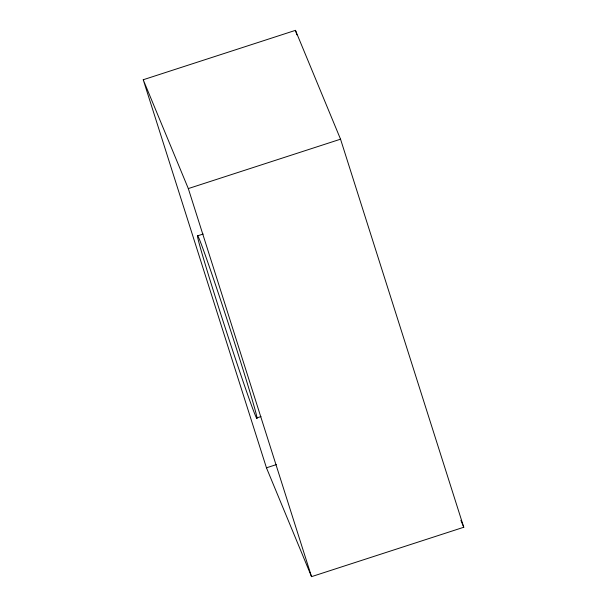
<?xml version="1.0" encoding="UTF-8"?>
<svg xmlns="http://www.w3.org/2000/svg" width="607" height="607" viewBox="0 0 607 607"><rect width="100%" height="100%" fill="white"/><g stroke="black" fill="none" stroke-linecap="round" stroke-linejoin="round"><path stroke-width="0.91" d="M143.229 79.745L295.465 30.35L340.542 139.185L463.771 527.255L311.535 576.65L266.458 467.815L143.229 79.745L188.314 188.58L311.535 576.65M188.314 188.58L340.542 139.185M197.806 235.774L203.163 234.036M256.518 418.018A96.149 2.147 72 0 0 216.616 288.067A96.149 2.147 72 0 0 208.353 274.607A96.149 2.147 72 0 0 256.518 418.018L260.987 416.569M266.458 467.815L276.367 464.598M460.88 520.29L463.771 527.255M295.465 30.35L296.891 34.865"/></g></svg>
